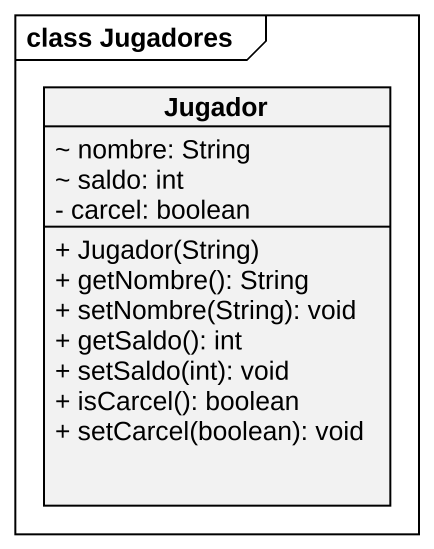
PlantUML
@startuml
mainframe class Jugadores
hide circle
hide empty members
skinparam classAttributeIconSize 0
class Jugador {
  ~ nombre: String
  ~ saldo: int
  - carcel: boolean
  + Jugador(String)
  + getNombre(): String
  + setNombre(String): void
  + getSaldo(): int
  + setSaldo(int): void
  + isCarcel(): boolean
  + setCarcel(boolean): void
}
@enduml
